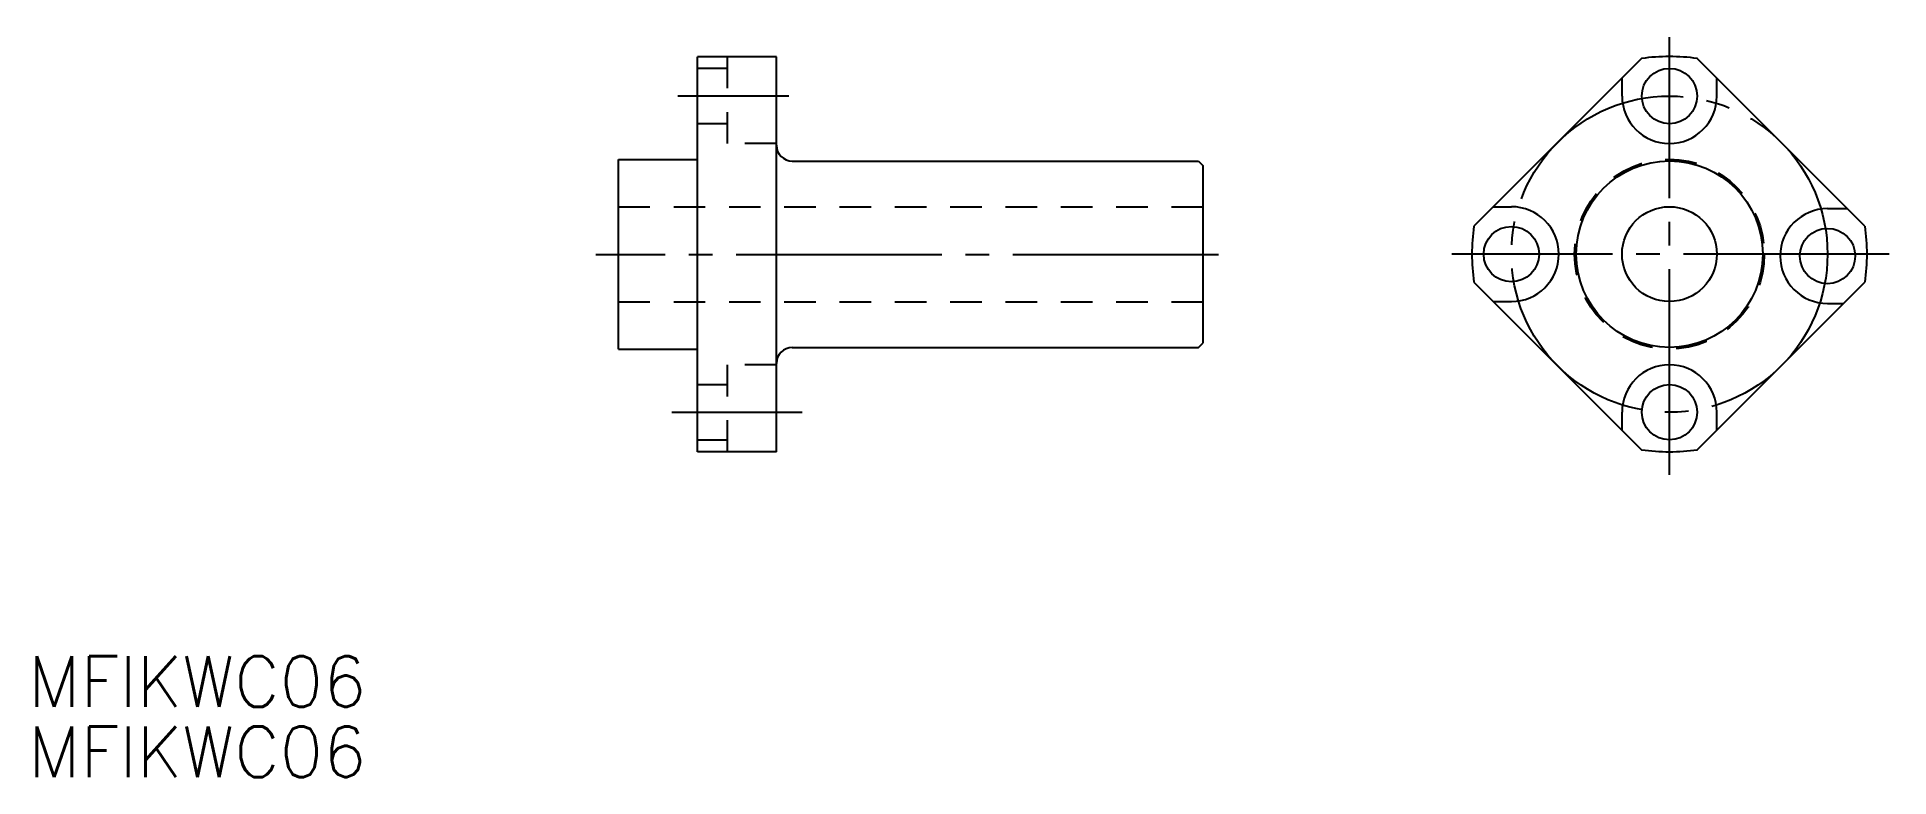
# Model space of a CAD drawing. Extents: x 80 to 197, y 139 to 186.
import ezdxf

# ---------------------------------------------------------------- set-up
doc = ezdxf.new("R2010")
doc.units = 0
doc.linetypes.add('CENTER', pattern=[17.5, 13, -1.5, 1.5, -1.5])
doc.linetypes.add('DASHED', pattern=[3.5, 2, -1.5])
doc.layers.get('0').update_dxf_attribs({"linetype": 'CONTINUOUS'})
doc.layers.add('CENTER', color=1, linetype='CENTER')
doc.styles.get("Standard").update_dxf_attribs({"font": 'txt.shx', "bigfont": '@extfont2.shx'})

msp = doc.modelspace()

# ---------------------------------------------------------------- linework, layer by layer
at = {"color": 7, "linetype": 'CONTINUOUS'}
for p, q in [((126.84, 184.27), (121.84, 184.27)), ((121.84, 159.27), (121.84, 184.27)), ((126.84, 159.27), (126.84, 184.27)), ((181.57, 184.16), (170.96, 173.55)), ((195.71, 173.55), (185.1, 184.16)), ((180.34, 181.78), (180.34, 182.92)), ((186.34, 181.78), (186.34, 182.92)), ((116.84, 165.77), (116.84, 177.77)), ((116.84, 177.77), (121.84, 177.77)), ((127.84, 177.67), (153.54, 177.67)), ((153.54, 177.67), (153.84, 177.37)), ((153.84, 166.17), (153.84, 177.37)), ((172.19, 174.78), (173.34, 174.78)), ((193.34, 174.66), (194.6, 174.66)), ((170.96, 170.01), (181.57, 159.41)), ((185.1, 159.41), (195.71, 170.01)), ((172.19, 168.78), (173.34, 168.78)), ((193.34, 168.66), (194.35, 168.66)), ((116.84, 165.77), (121.84, 165.77)), ((127.84, 165.87), (153.54, 165.87)), ((153.54, 165.87), (153.84, 166.17)), ((180.34, 160.64), (180.34, 161.78)), ((186.34, 160.64), (186.34, 161.78)), ((126.84, 159.27), (121.84, 159.27))]:
    msp.add_line(p, q, dxfattribs=at)
at = {"color": 3, "linetype": 'DASHED'}
for p, q in [((123.74, 178.77), (123.74, 184.27)), ((123.74, 183.52), (121.84, 183.52)), ((123.74, 180.02), (121.84, 180.02)), ((126.84, 178.77), (123.74, 178.77)), ((116.84, 174.77), (153.84, 174.77)), ((116.84, 168.77), (153.84, 168.77)), ((123.74, 159.27), (123.74, 164.77)), ((126.84, 164.77), (123.74, 164.77)), ((123.74, 163.52), (121.84, 163.52)), ((123.74, 160.02), (121.84, 160.02))]:
    msp.add_line(p, q, dxfattribs=at)
at = {"color": 7, "linetype": 'CONTINUOUS'}
for centre, radius in [((183.34, 181.78), 1.75), ((183.34, 171.78), 5.9), ((183.34, 171.78), 3), ((173.34, 171.78), 1.75), ((193.34, 171.66), 1.75), ((183.34, 161.78), 1.75)]:
    msp.add_circle(centre, radius, dxfattribs=at)
at = {"color": 3, "linetype": 'DASHED'}
msp.add_circle((183.34, 171.78), 6, dxfattribs=at)
at = {"color": 7, "linetype": 'CONTINUOUS'}
for centre, radius, start, end in [((183.34, 171.78), 12.5, 81.8699, 98.1301), ((183.34, 181.78), 3, 180, 0), ((127.84, 178.67), 1, 180, 270), ((173.34, 171.78), 3, 270, 90), ((193.34, 171.66), 3, 90, 270), ((183.34, 171.78), 12.5, 171.8699, 188.1301), ((183.34, 171.78), 12.5, 351.8699, 8.1301), ((127.84, 164.87), 1, 90, 180), ((183.34, 161.78), 3, 0, 180), ((183.34, 171.78), 12.5, 261.8699, 278.1301)]:
    msp.add_arc(centre, radius, start, end, dxfattribs=at)
at = {"layer": 'CENTER', "color": 1, "linetype": 'CENTER'}
for p, q in [((183.34, 157.82), (183.34, 185.51)), ((127.62, 181.77), (120.61, 181.77)), ((154.8, 171.74), (115.42, 171.74)), ((197.23, 171.78), (169.57, 171.78)), ((128.47, 161.77), (120.22, 161.77))]:
    msp.add_line(p, q, dxfattribs=at)
msp.add_circle((183.34, 171.78), 10, dxfattribs=at)

# ---------------------------------------------------------------- texts
at = {"color": 7, "linetype": 'CONTINUOUS'}
for p in [(79.51, 143.14), (79.51, 138.7)]:
    msp.add_text('MFIKWC06', height=3.2, dxfattribs=at).set_placement(p)

doc.saveas('drawing.dxf')
